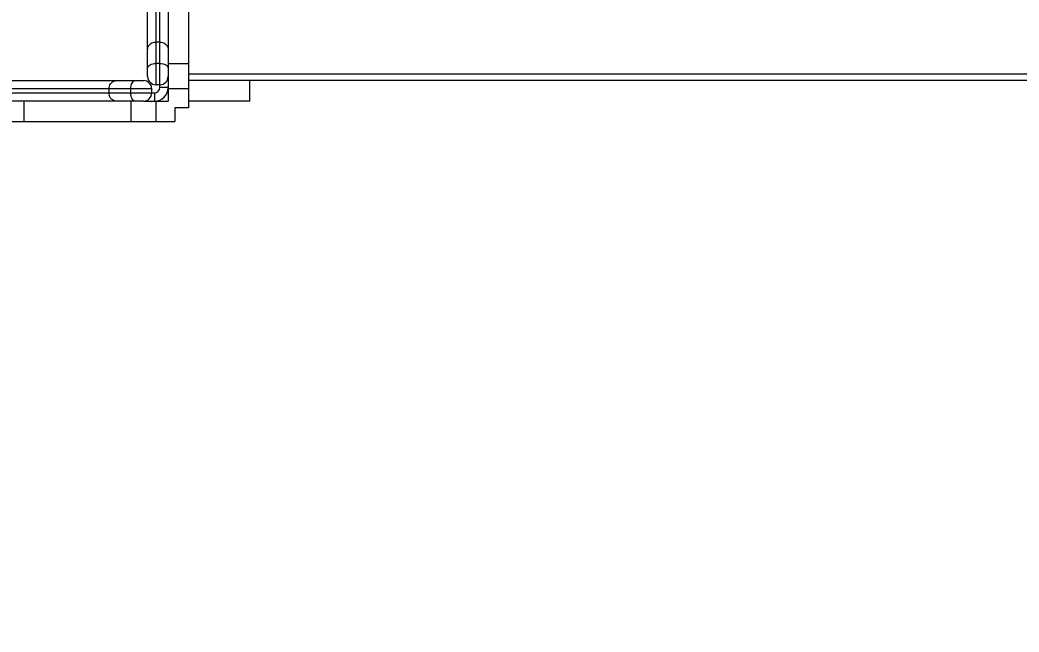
# Model space of a CAD drawing. Header units: millimetres. Extents: x -6334 to 5744, y -4425 to 2649.
# Drawn here: x -1490 to -758, y -155 to 294 of the extents above; entities that cross this region are included whole.
import ezdxf

# ---------------------------------------------------------------- set-up
doc = ezdxf.new("R2010")
doc.units = ezdxf.units.MM
for name, color, linetype in [('DIKOM_ОБЪЕКТ', 7, 'Continuous'), ('DIKOM_РАЗМЕР_ЗОНА', 7, 'Continuous'), ('DIKOM_РАЗМЕР_ОБЪЕКТА', 7, 'Continuous')]:
    doc.layers.add(name, color=color, linetype=linetype)
doc.styles.add('style1', font='arial.ttf', dxfattribs={"width": 0.8})
doc.dimstyles.new('1-50', dxfattribs={"dimtxt": 300, "dimasz": 200, "dimexe": 100, "dimexo": 0, "dimgap": 100, "dimtad": 0, "dimdec": 0, "dimtxsty": 'style1', "dimcen": 0, "dimclrd": 7, "dimclre": 7, "dimadec": 1, "dimazin": 2, "dimtfac": 1, "dimtdec": 0, "dimtmove": 0, "dimatfit": 3, "dimfxl": 0, "dimlwd": 25, "dimlwe": 18, "dimarcsym": 0})

# ---------------------------------------------------------------- blocks, each defined once
blk = doc.blocks.new('*D11')
at = {"layer": 'Defpoints', "color": 0, "transparency": 16777216}
for p in [(-4833.81, 531.61), (3566.19, 531.61), (3566.19, -3297.5)]:
    blk.add_point(p, dxfattribs=at)
at = {"layer": 'DIKOM_РАЗМЕР_ОБЪЕКТА', "color": 7, "lineweight": 18, "transparency": 16777216}
for p, q in [((-4833.81, 531.61), (-4833.81, -3397.5)), ((3566.19, 531.61), (3566.19, -3397.5))]:
    blk.add_line(p, q, dxfattribs=at)
at = {"layer": 'DIKOM_РАЗМЕР_ОБЪЕКТА', "color": 7, "lineweight": 25, "transparency": 16777216}
for p, q in [((-4633.81, -3297.5), (49.07, -3297.5)), ((3366.19, -3297.5), (965.3, -3297.5))]:
    blk.add_line(p, q, dxfattribs=at)
at = {"layer": 'DIKOM_РАЗМЕР_ОБЪЕКТА', "color": 7, "transparency": 16777216}
for points in [[(-4633.81, -3264.17), (-4633.81, -3330.84), (-4833.81, -3297.5)], [(3366.19, -3264.17), (3366.19, -3330.84), (3566.19, -3297.5)]]:
    blk.add_solid(points, dxfattribs=at)
at = {"layer": 'DIKOM_РАЗМЕР_ОБЪЕКТА', "color": 0, "transparency": 16777216, "insert": (507.19, -3297.5), "char_height": 300, "attachment_point": 5, "style": 'style1'}
blk.add_mtext('8400', dxfattribs=at)
blk = doc.blocks.new('*D12')
at = {"layer": 'Defpoints', "color": 0, "transparency": 16777216}
for p in [(-6333.81, 699.5), (5066.19, 699.5), (-6333.81, -4228.5)]:
    blk.add_point(p, dxfattribs=at)
at = {"layer": 'DIKOM_РАЗМЕР_ЗОНА', "color": 7, "lineweight": 18, "transparency": 16777216}
for p, q in [((-6333.81, 699.5), (-6333.81, -4328.5)), ((5066.19, 699.5), (5066.19, -4328.5))]:
    blk.add_line(p, q, dxfattribs=at)
at = {"layer": 'DIKOM_РАЗМЕР_ЗОНА', "color": 7, "lineweight": 25, "transparency": 16777216}
for p, q in [((-6133.81, -4228.5), (-32.7, -4228.5)), ((4866.19, -4228.5), (1047.08, -4228.5))]:
    blk.add_line(p, q, dxfattribs=at)
at = {"layer": 'DIKOM_РАЗМЕР_ЗОНА', "color": 7, "transparency": 16777216}
for points in [[(-6133.81, -4195.17), (-6133.81, -4261.84), (-6333.81, -4228.5)], [(4866.19, -4195.17), (4866.19, -4261.84), (5066.19, -4228.5)]]:
    blk.add_solid(points, dxfattribs=at)
at = {"layer": 'DIKOM_РАЗМЕР_ЗОНА', "color": 0, "transparency": 16777216, "insert": (507.19, -4228.5), "char_height": 300, "attachment_point": 5, "style": 'style1'}
blk.add_mtext('11400', dxfattribs=at)

msp = doc.modelspace()

# ---------------------------------------------------------------- linework, layer by layer
at = {"layer": 'DIKOM_ОБЪЕКТ', "color": 7, "linetype": 'Continuous', "lineweight": 15}
for p, q in [((-1390.86, 356.52), (-1390.86, 277.81)), ((-1387.86, 277.81), (-1387.86, 356.52)), ((-1396.86, 272.37), (-1396.86, 351.02)), ((-1381.87, 351.02), (-1381.87, 272.37)), ((-1366.86, 340.29), (-1366.86, 261.75)), ((-1396.86, 258.73), (-1396.86, 272.37)), ((-1390.86, 277.81), (-1390.86, 262.08)), ((-1387.86, 277.81), (-1390.86, 277.81)), ((-1387.86, 262.08), (-1387.86, 277.81)), ((-1381.87, 272.37), (-1381.87, 258.73)), ((-1396.86, 252.5), (-1396.86, 258.73)), ((-1390.86, 262.08), (-1390.86, 246.5)), ((-1387.86, 262.08), (-1390.86, 262.08)), ((-1387.86, 246.5), (-1387.86, 262.08)), ((-1366.86, 261.75), (-1381.87, 261.75)), ((-1381.87, 258.73), (-1381.87, 252.5)), ((-1366.86, 261.75), (-1366.86, 243.43)), ((-1507.3, 249.5), (-1419.83, 249.5)), ((-1419.83, 249.5), (-1406.03, 249.5)), ((-1406.03, 249.5), (-1399.86, 249.5)), ((-1381.87, 252.5), (-1381.87, 243.43)), ((-1366.86, 254.5), (73.14, 254.5)), ((-1321.86, 249.5), (-1366.86, 249.5)), ((-1321.86, 234.5), (-1321.86, 249.5)), ((73.14, 249.5), (-1321.86, 249.5)), ((-1425.17, 243.5), (-1512.7, 243.5)), ((-1409.27, 243.5), (-1425.17, 243.5)), ((-1425.17, 240.5), (-1425.17, 243.5)), ((-1409.27, 240.5), (-1409.27, 243.5)), ((-1393.86, 243.5), (-1409.27, 243.5)), ((-1393.86, 240.5), (-1393.86, 243.5)), ((-1387.86, 246.5), (-1390.86, 246.5)), ((-1387.86, 244.5), (-1387.86, 246.5)), ((-1381.87, 244.5), (-1387.86, 244.5)), ((-1366.86, 243.43), (-1381.87, 243.43)), ((-1381.87, 243.43), (-1381.87, 234.5)), ((-1366.86, 243.43), (-1366.86, 229.5)), ((-1512.7, 240.5), (-1425.17, 240.5)), ((-1419.83, 234.5), (-1507.3, 234.5)), ((-1487.65, 234.5), (-1487.65, 219.5)), ((-1425.17, 240.5), (-1409.27, 240.5)), ((-1406.03, 234.5), (-1419.83, 234.5)), ((-1409.27, 240.5), (-1393.86, 240.5)), ((-1409.11, 234.5), (-1409.11, 219.5)), ((-1399.86, 234.5), (-1406.03, 234.5)), ((-1399.86, 234.5), (-1390.79, 234.5)), ((-1393.86, 240.5), (-1391.86, 240.5)), ((-1391.86, 240.5), (-1391.86, 234.5)), ((-1390.79, 234.5), (-1390.79, 219.5)), ((-1390.79, 234.5), (-1381.87, 234.5)), ((-1321.86, 234.5), (-1366.86, 234.5)), ((-1366.86, 229.5), (-1376.86, 229.5)), ((-1376.86, 229.5), (-1376.86, 219.5)), ((-1501.74, 219.5), (-1487.65, 219.5)), ((-1487.65, 219.5), (-1409.11, 219.5)), ((-1409.11, 219.5), (-1390.79, 219.5)), ((-1390.79, 219.5), (-1376.86, 219.5))]:
    msp.add_line(p, q, dxfattribs=at)
at = {"layer": 'DIKOM_ОБЪЕКТ', "color": 7, "linetype": 'Continuous', "lineweight": 15, "flags": 128}
for points in [[(-1396.86, 258.73), (-1396.75, 259.39), (-1396.41, 260.01), (-1395.85, 260.59), (-1395.11, 261.1), (-1394.2, 261.52), (-1393.16, 261.83), (-1392.04, 262.02), (-1390.86, 262.08)], [(-1387.86, 262.08), (-1386.69, 262.02), (-1385.57, 261.83), (-1384.53, 261.52), (-1383.62, 261.1), (-1382.88, 260.59), (-1382.32, 260.01), (-1381.98, 259.39), (-1381.87, 258.73)], [(-1409.27, 243.5), (-1409.21, 244.67), (-1409.02, 245.8), (-1408.72, 246.83), (-1408.32, 247.74), (-1407.83, 248.49), (-1407.27, 249.04), (-1406.66, 249.38), (-1406.03, 249.5)], [(-1406.03, 234.5), (-1406.66, 234.62), (-1407.27, 234.96), (-1407.83, 235.51), (-1408.32, 236.26), (-1408.72, 237.17), (-1409.02, 238.2), (-1409.21, 239.33), (-1409.27, 240.5)]]:
    msp.add_lwpolyline(points, dxfattribs=at)
at = {"layer": 'DIKOM_ОБЪЕКТ', "color": 7, "linetype": 'Continuous', "lineweight": 15}
for centre, radius, start, end in [((-1399.86, 243.5), 6, 0, 90), ((-1390.86, 252.5), 6, 180, 270), ((-1387.86, 252.5), 6, 270, 0), ((-1391.86, 244.5), 4, 270, 0), ((-1391.86, 244.5), 10, 270, 0), ((-1399.86, 240.5), 6, 270, 0)]:
    msp.add_arc(centre, radius, start, end, dxfattribs=at)
for points, knots in [([(-1396.86, 272.37), (-1396.86, 272.39), (-1396.86, 272.79), (-1396.73, 273.8), (-1396.05, 275.31), (-1394.68, 276.69), (-1392.89, 277.63), (-1391.54, 277.75), (-1390.86, 277.81)], [0, 0, 0, 0, 0.006933, 0.141458, 0.356213, 0.570861, 0.785406, 1, 1, 1, 1]), ([(-1387.86, 277.81), (-1387.19, 277.75), (-1385.84, 277.63), (-1384.05, 276.69), (-1382.68, 275.31), (-1382, 273.8), (-1381.87, 272.79), (-1381.87, 272.39), (-1381.87, 272.37)], [0, 0, 0, 0, 0.2145935, 0.4291441, 0.6437877, 0.8585426, 0.9930665, 1, 1, 1, 1]), ([(-1425.17, 243.5), (-1425.11, 244.17), (-1425, 245.52), (-1424.08, 247.32), (-1422.72, 248.68), (-1421.24, 249.37), (-1420.25, 249.5), (-1419.85, 249.5), (-1419.83, 249.5)], [0, 0, 0, 0, 0.21461, 0.429292, 0.643893, 0.858604, 0.991984, 1, 1, 1, 1]), ([(-1419.83, 234.5), (-1419.85, 234.5), (-1420.25, 234.5), (-1421.24, 234.64), (-1422.72, 235.31), (-1424.07, 236.68), (-1425, 238.48), (-1425.11, 239.83), (-1425.17, 240.5)], [0, 0, 0, 0, 0.008016, 0.1414138, 0.3560966, 0.5707759, 0.7853794, 1, 1, 1, 1])]:
    msp.add_open_spline(points, degree=3, knots=knots, dxfattribs=at)

# ---------------------------------------------------------------- dimensions: what is measured, and where the dimension line sits
at = {"layer": 'DIKOM_РАЗМЕР_ЗОНА'}
dim = msp.add_linear_dim(base=(-6333.81, -4228.5), p1=(5066.19, 699.5), p2=(-6333.81, 699.5), dimstyle='1-50', dxfattribs=at)
dim.commit()
dim.dimension.update_dxf_attribs({"geometry": '*D12', "text_midpoint": (507.19, -4228.5), "dimtype": 160})
at = {"layer": 'DIKOM_РАЗМЕР_ОБЪЕКТА'}
dim = msp.add_linear_dim(base=(3566.19, -3297.5), p1=(-4833.81, 531.61), p2=(3566.19, 531.61), dimstyle='1-50', dxfattribs=at)
dim.commit()
dim.dimension.update_dxf_attribs({"geometry": '*D11', "text_midpoint": (507.19, -3297.5), "dimtype": 160})

doc.saveas('drawing.dxf')
